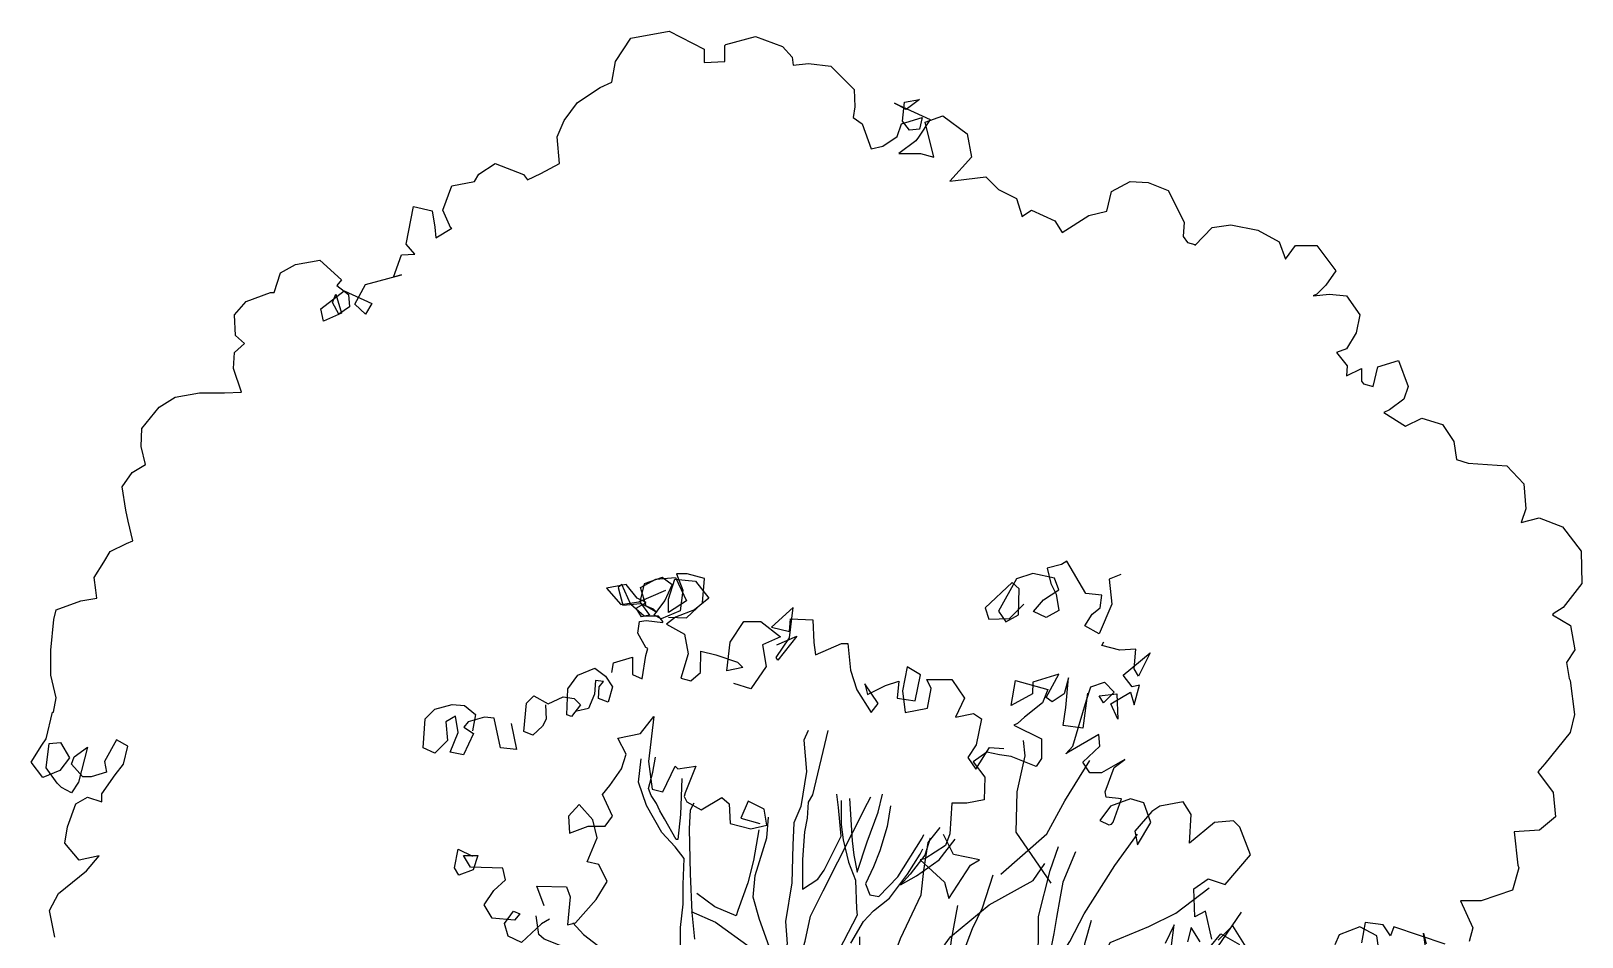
# Model space of a CAD drawing. Header units: millimetres. Extents: x 87938 to 265635, y 330093 to 434310.
# Drawn here: x 196121 to 202838, y 401729 to 405652 of the extents above; entities that cross this region are included whole.
import ezdxf

# ---------------------------------------------------------------- set-up
doc = ezdxf.new("R2010")
doc.units = ezdxf.units.MM

# ---------------------------------------------------------------- blocks, each defined once
blk = doc.blocks.new('A$C2B3B5218')
for points in [[(103.7, 3922.1), (80.4, 4038.7), (119.4, 4112.2), (240.4, 4209.4), (294.8, 4275.3), (209.1, 4256.3), (146.9, 4329.9), (158.7, 4400.1), (194, 4500.7), (244.7, 4528.3), (306.9, 4508.5), (307, 4543.6), (365.1, 4625), (400.3, 4671.8), (419.6, 4749.5), (369.6, 4776.7), (318.9, 4683.6), (326.3, 4636.8), (260.2, 4617.2), (225.1, 4617.2), (175.1, 4672.1), (186.4, 4703), (245, 4745.5), (205.9, 4594.4), (174.9, 4547.6), (131.9, 4571.1), (112.7, 4590.3), (66, 4656.3), (77.9, 4761.7), (128.4, 4765.4), (167.2, 4699.3), (124.5, 4645.1), (50.5, 4613.8), (0, 4679.9), (47, 4753.8), (66.2, 4780.9), (93.5, 4897.5), (97.8, 4897.5), (109, 4959.7), (86.3, 5056.7), (86.5, 5165.8), (98.4, 5297.8), (109.6, 5340.4), (215.1, 5379.1), (284.9, 5390.7), (281.2, 5425.8), (273.3, 5480.2), (316, 5546.1), (343.2, 5592.9), (413.6, 5627.4), (440.7, 5639.1), (421.2, 5724.8), (410.1, 5771.7), (394.2, 5872.3), (437.5, 5934.6), (495.5, 5969.6), (476.5, 6047.4), (480.4, 6125.1), (554.5, 6218.1), (624.3, 6260.6), (729.2, 6280.1), (838.4, 6280), (911.8, 6283.6), (911.8, 6283.6), (877.4, 6384.8), (881.2, 6454.5), (923.9, 6493.3), (885.1, 6528.5), (881.5, 6618), (932.1, 6675.9), (1037.1, 6714.6), (1052.5, 6714.6), (1079.8, 6800.3), (1145.9, 6835.3), (1250.8, 6854.3), (1344.4, 6769), (1324.6, 6745.6), (1375.1, 6706.6), (1378.8, 6652.3), (1332.4, 6621), (1305.3, 6671.6), (1320.8, 6706.7), (1344.1, 6625.2), (1266.4, 6590.2), (1254.7, 6644.5), (1355.5, 6722.1), (1476.2, 6667.6), (1449, 6620.8), (1402.2, 6664), (1449.2, 6749.1), (1604.7, 6791.5), (1569.6, 6780.3), (1604.9, 6877.2), (1662.9, 6880.8), (1624.1, 6924), (1655.8, 7086.9), (1737.2, 7067.6), (1748.8, 6997.3), (1752.5, 6950.9), (1822.3, 6993.4), (1818.5, 6993.4), (1783.5, 7071.2), (1822.6, 7176), (1920, 7195.6), (1939.2, 7226.4), (2009.6, 7273.2), (2133.5, 7226.1), (2149.5, 7202.7), (2207.6, 7229.7), (2289.1, 7272.7), (2278.1, 7389.3), (2309.1, 7459), (2367.2, 7536.7), (2464.7, 7602.5), (2515.4, 7625.9), (2530.9, 7715.3), (2597.1, 7816.3), (2764.3, 7847), (2915.9, 7769), (2915.9, 7711), (3005.3, 7714.5), (3005.4, 7784.3), (3009.1, 7788.5), (3009.1, 7788.5), (3137.5, 7822.9), (3254, 7780.2), (3296.5, 7733.3), (3300.2, 7698.6), (3366.8, 7706), (3463.6, 7694.1), (3564.6, 7593.4), (3568.3, 7519.3), (3560.7, 7472.5), (3599.6, 7445.3), (3638.2, 7336.6), (3688.3, 7348.3), (3750.7, 7390.8), (3770.4, 7445), (3859.9, 7472), (3848.1, 7421.5), (3805, 7417.8), (3774.2, 7456.7), (3782.3, 7538.2), (3848.3, 7549.8), (3789.7, 7507.3), (3739.2, 7534.5), (3894.5, 7464.5), (3843.8, 7386.9), (3832.6, 7370.9), (3758.5, 7316.7), (3851.7, 7316.6), (3910.2, 7301.1), (3871.6, 7452.9), (3949.4, 7479.9), (4054.1, 7402), (4073.1, 7300.8), (3979.8, 7196.1), (4003.2, 7199.8), (4135.3, 7215), (4189.5, 7160.6), (4267.2, 7121.6), (4290.5, 7048.1), (4290.5, 7043.9), (4333.1, 7070.9), (4434.2, 7024.5), (4465, 6973.8), (4581.7, 7047.7), (4659.5, 7066.7), (4679.3, 7152.4), (4760.8, 7194.8), (4838.5, 7191), (4924.2, 7155.7), (4993.7, 7019.3), (4989.9, 6957.6), (5009, 6930.4), (5040.4, 6922.4), (5040.4, 6918.6), (5114.6, 6996.2), (5196, 7007.8), (5312.6, 6984.2), (5405.7, 6933.5), (5432.7, 6859.5), (5475.4, 6917.9), (5569.1, 6917.8), (5650.4, 6808.5), (5607.7, 6746.3), (5568.8, 6707.5), (5552.8, 6700.1), (5623.1, 6707.4), (5697, 6699.9), (5755, 6618.3), (5739.4, 6540.6), (5696.7, 6470.4), (5653.5, 6455), (5700.3, 6396.4), (5696.5, 6353.8), (5762.6, 6385.1), (5762.5, 6330.3), (5769.9, 6318.5), (5813, 6307.3), (5832.3, 6392.5), (5921.8, 6419.5), (5964.2, 6307.1), (5945, 6252.3), (5882.6, 6206), (5859.2, 6194.4), (5952.2, 6135.7), (6022.6, 6170.7), (6112, 6143.4), (6162.4, 6069.3), (6173.5, 5991.6), (6224, 5976), (6391.2, 5964.1), (6465.1, 5886.2), (6472.9, 5777.6), (6453.1, 5719.1), (6453.1, 5719.1), (6530.9, 5738.7), (6631.9, 5699.6), (6713.2, 5594.6), (6716.7, 5454.6), (6635.1, 5349.8), (6592.5, 5322.8), (6588.8, 5318.5), (6666.4, 5272.1), (6685.4, 5167.2), (6650.2, 5112.4), (6661.8, 5042.6), (6666, 5034.6), (6685, 4887.1), (6665.7, 4809.4), (6556.3, 4673.8), (6525.4, 4638.7), (6529.1, 4635), (6591.3, 4549.2), (6602.8, 4444.3), (6532.5, 4385.9), (6423.8, 4378.6), (6439.1, 4234.8), (6442.8, 4223.1), (6415.5, 4125.7), (6279.6, 4079.6), (6190.2, 4079.7), (6244.3, 3963.1), (6228.8, 3904.5)], [(6042.4, 3862.2), (6030.8, 3940), (6042.4, 3893.1)], [(6123.9, 3893), (5902.5, 3967.3), (5887, 3928.5), (5855.7, 3975.4), (5778, 3986.7), (5762.4, 3897.8)], [(5840, 3847.1), (5828.5, 3928.6), (5754.5, 3967.6), (5665, 3932.6), (5645.8, 3890)], [(4938.2, 3875.7), (4950.1, 3976.8), (4911.1, 3894.9)], [(5062.8, 3902.6), (5024.1, 3965), (5008.5, 3902.7)], [(5105.4, 3879.1), (5152.3, 3937.6), (5233.7, 3890.6)], [(5140.6, 3910), (5203, 3972.1), (5260.9, 3878.9)], [(5113.4, 3914.3), (5086.5, 4034.6), (5039.6, 4011.3), (5036.1, 4132.1), (5098.4, 4174.6), (5171.8, 4151.1), (5281.2, 4279.2), (5234.5, 4399.6), (5207.4, 4426.8), (5125.9, 4419.5), (5016.7, 4330.2), (5024.8, 4454.2), (4989.8, 4509.1), (4888.6, 4489.6), (4854, 4466.2), (4779.8, 4381.2), (4791.5, 4322.6), (4849.6, 4419.9), (4818.9, 4505.1), (4760.9, 4521.2), (4675.1, 4489.9), (4628.2, 4427.7), (4667, 4408.5), (4678.7, 4412.2), (4686.7, 4420.2), (4722, 4521.3), (4655.5, 4528.8), (4651.8, 4552.2), (4690.8, 4657.1), (4737.7, 4692.1), (4636.5, 4633.7), (4585.9, 4633.8), (4555.1, 4680.7), (4628.7, 4750.3), (4625, 4800.9), (4492.9, 4723.4), (4481.2, 4716), (4512.1, 4750.5), (4571, 4949), (4590.2, 5007), (4648.8, 5026.6), (4691.3, 4983.4), (4644.9, 4937.2), (4625.3, 4968.1), (4703, 4975.9), (4706.6, 4866.8), (4675.8, 4932.9), (4761.6, 4983.3), (4777, 4929), (4800.5, 5014.7), (4769.1, 5006.7), (4730.3, 5057.4), (4847.1, 5154.1), (4796.3, 5053.5), (4777.2, 5084.4), (4784.8, 5170.1), (4715, 5166), (4637.4, 5185.8), (4645.4, 5201.2)], [(103.7, 3922.1), (80.4, 4038.7), (119.4, 4112.2), (240.4, 4209.4), (294.8, 4275.3), (209.1, 4256.3), (146.9, 4329.9), (158.7, 4400.1), (194, 4500.7), (244.7, 4528.3), (306.9, 4508.5), (307, 4543.6), (365.1, 4625), (400.3, 4671.8), (419.6, 4749.5), (369.6, 4776.7), (318.9, 4683.6), (326.3, 4636.8), (260.2, 4617.2), (225.1, 4617.2), (175.1, 4672.1), (186.4, 4703), (245, 4745.5), (205.9, 4594.4), (174.9, 4547.6), (131.9, 4571.1), (112.7, 4590.3), (66, 4656.3), (77.9, 4761.7), (128.4, 4765.4), (167.2, 4699.3), (124.5, 4645.1), (50.5, 4613.8), (0, 4679.9), (47, 4753.8), (66.2, 4780.9), (93.5, 4897.5), (97.8, 4897.5), (109, 4959.7), (86.3, 5056.7), (86.5, 5165.8), (98.4, 5297.8), (109.6, 5340.4), (215.1, 5379.1), (284.9, 5390.7), (281.2, 5425.8), (273.3, 5480.2), (316, 5546.1), (343.2, 5592.9), (413.6, 5627.4), (440.7, 5639.1), (421.2, 5724.8), (410.1, 5771.7), (394.2, 5872.3), (437.5, 5934.6), (495.5, 5969.6), (476.5, 6047.4), (480.4, 6125.1), (554.5, 6218.1), (624.3, 6260.6), (729.2, 6280.1), (838.4, 6280), (911.8, 6283.6), (911.8, 6283.6), (877.4, 6384.8), (881.2, 6454.5), (923.9, 6493.3), (885.1, 6528.5), (881.5, 6618), (932.1, 6675.9), (1037.1, 6714.6), (1052.5, 6714.6), (1079.8, 6800.3), (1145.9, 6835.3), (1250.8, 6854.3), (1344.4, 6769), (1324.6, 6745.6), (1375.1, 6706.6), (1378.8, 6652.3), (1332.4, 6621), (1305.3, 6671.6), (1320.8, 6706.7), (1344.1, 6625.2), (1266.4, 6590.2), (1254.7, 6644.5), (1355.5, 6722.1), (1476.2, 6667.6), (1449, 6620.8), (1402.2, 6664), (1449.2, 6749.1), (1604.7, 6791.5), (1569.6, 6780.3), (1604.9, 6877.2), (1662.9, 6880.8), (1624.1, 6924), (1655.8, 7086.9), (1737.2, 7067.6), (1748.8, 6997.3), (1752.5, 6950.9), (1822.3, 6993.4), (1818.5, 6993.4), (1783.5, 7071.2), (1822.6, 7176), (1920, 7195.6), (1939.2, 7226.4), (2009.6, 7273.2), (2133.5, 7226.1), (2149.5, 7202.7), (2207.6, 7229.7), (2289.1, 7272.7), (2278.1, 7389.3), (2309.1, 7459), (2367.2, 7536.7), (2464.7, 7602.5), (2515.4, 7625.9), (2530.9, 7715.3), (2597.1, 7816.3), (2764.3, 7847), (2915.9, 7769), (2915.9, 7711), (3005.3, 7714.5), (3005.4, 7784.3), (3009.1, 7788.5), (3009.1, 7788.5), (3137.5, 7822.9), (3254, 7780.2), (3296.5, 7733.3), (3300.2, 7698.6), (3366.8, 7706), (3463.6, 7694.1), (3564.6, 7593.4), (3568.3, 7519.3), (3560.7, 7472.5), (3599.6, 7445.3), (3638.2, 7336.6), (3688.3, 7348.3), (3750.7, 7390.8), (3770.4, 7445), (3859.9, 7472), (3848.1, 7421.5), (3805, 7417.8), (3774.2, 7456.7), (3782.3, 7538.2), (3848.3, 7549.8), (3789.7, 7507.3), (3739.2, 7534.5), (3894.5, 7464.5), (3843.8, 7386.9), (3832.6, 7370.9), (3758.5, 7316.7), (3851.7, 7316.6), (3910.2, 7301.1), (3871.6, 7452.9), (3949.4, 7479.9), (4054.1, 7402), (4073.1, 7300.8), (3979.8, 7196.1), (4003.2, 7199.8), (4135.3, 7215), (4189.5, 7160.6), (4267.2, 7121.6), (4290.5, 7048.1), (4290.5, 7043.9), (4333.1, 7070.9), (4434.2, 7024.5), (4465, 6973.8), (4581.7, 7047.7), (4659.5, 7066.7), (4679.3, 7152.4), (4760.8, 7194.8), (4838.5, 7191), (4924.2, 7155.7), (4993.7, 7019.3), (4989.9, 6957.6), (5009, 6930.4), (5040.4, 6922.4), (5040.4, 6918.6), (5114.6, 6996.2), (5196, 7007.8), (5312.6, 6984.2), (5405.7, 6933.5), (5432.7, 6859.5), (5475.4, 6917.9), (5569.1, 6917.8), (5650.4, 6808.5), (5607.7, 6746.3), (5568.8, 6707.5), (5552.8, 6700.1), (5623.1, 6707.4), (5697, 6699.9), (5755, 6618.3), (5739.4, 6540.6), (5696.7, 6470.4), (5653.5, 6455), (5700.3, 6396.4), (5696.5, 6353.8), (5762.6, 6385.1), (5762.5, 6330.3), (5769.9, 6318.5), (5813, 6307.3), (5832.3, 6392.5), (5921.8, 6419.5), (5964.2, 6307.1), (5945, 6252.3), (5882.6, 6206), (5859.2, 6194.4), (5952.2, 6135.7), (6022.6, 6170.7), (6112, 6143.4), (6162.4, 6069.3), (6173.5, 5991.6), (6224, 5976), (6391.2, 5964.1), (6465.1, 5886.2), (6472.9, 5777.6), (6453.1, 5719.1), (6453.1, 5719.1), (6530.9, 5738.7), (6631.9, 5699.6), (6713.2, 5594.6), (6716.7, 5454.6), (6635.1, 5349.8), (6592.5, 5322.8), (6588.8, 5318.5), (6666.4, 5272.1), (6685.4, 5167.2), (6650.2, 5112.4), (6661.8, 5042.6), (6666, 5034.6), (6685, 4887.1), (6665.7, 4809.4), (6556.3, 4673.8), (6525.4, 4638.7), (6529.1, 4635), (6591.3, 4549.2), (6602.8, 4444.3), (6532.5, 4385.9), (6423.8, 4378.6), (6439.1, 4234.8), (6442.8, 4223.1), (6415.5, 4125.7), (6279.6, 4079.6), (6190.2, 4079.7), (6244.3, 3963.1), (6228.8, 3904.5)], [(6042.4, 3862.2), (6030.8, 3940), (6042.4, 3893.1)], [(6123.9, 3893), (5902.5, 3967.3), (5887, 3928.5), (5855.7, 3975.4), (5778, 3986.7), (5762.4, 3897.8)], [(5840, 3847.1), (5828.5, 3928.6), (5754.5, 3967.6), (5665, 3932.6), (5645.8, 3890)], [(4938.2, 3875.7), (4950.1, 3976.8), (4911.1, 3894.9)], [(5062.8, 3902.6), (5024.1, 3965), (5008.5, 3902.7)], [(5105.4, 3879.1), (5152.3, 3937.6), (5233.7, 3890.6)], [(5140.6, 3910), (5203, 3972.1), (5260.9, 3878.9)], [(5113.4, 3914.3), (5086.5, 4034.6), (5039.6, 4011.3), (5036.1, 4132.1), (5098.4, 4174.6), (5171.8, 4151.1), (5281.2, 4279.2), (5234.5, 4399.6), (5207.4, 4426.8), (5125.9, 4419.5), (5016.7, 4330.2), (5024.8, 4454.2), (4989.8, 4509.1), (4888.6, 4489.6), (4854, 4466.2), (4779.8, 4381.2), (4791.5, 4322.6), (4849.6, 4419.9), (4818.9, 4505.1), (4760.9, 4521.2), (4675.1, 4489.9), (4628.2, 4427.7), (4667, 4408.5), (4678.7, 4412.2), (4686.7, 4420.2), (4722, 4521.3), (4655.5, 4528.8), (4651.8, 4552.2), (4690.8, 4657.1), (4737.7, 4692.1), (4636.5, 4633.7), (4585.9, 4633.8), (4555.1, 4680.7), (4628.7, 4750.3), (4625, 4800.9), (4492.9, 4723.4), (4481.2, 4716), (4512.1, 4750.5), (4571, 4949), (4590.2, 5007), (4648.8, 5026.6), (4691.3, 4983.4), (4644.9, 4937.2), (4625.3, 4968.1), (4703, 4975.9), (4706.6, 4866.8), (4675.8, 4932.9), (4761.6, 4983.3), (4777, 4929), (4800.5, 5014.7), (4769.1, 5006.7), (4730.3, 5057.4), (4847.1, 5154.1), (4796.3, 5053.5), (4777.2, 5084.4), (4784.8, 5170.1), (4715, 5166), (4637.4, 5185.8), (4645.4, 5201.2)], [(4719.3, 5492.9), (4668.7, 5473.3), (4680.2, 5364.6), (4625.7, 5236.4), (4563.5, 5271.1), (4595, 5321.6), (4629.6, 5348.7), (4637.7, 5403.6), (4568, 5411.1), (4486.2, 5551.3), (4462.7, 5535.9), (4401, 5520.5), (4416.3, 5454.5), (4439.7, 5407.6), (4451.3, 5337.8), (4396.4, 5306.5), (4342.1, 5333.7), (4384.8, 5384.3), (4451.4, 5426.7), (4431.8, 5477.3), (4338.6, 5497.2), (4268.3, 5473.9), (4190.4, 5334), (4221.7, 5287.6), (4276.1, 5318.4), (4280, 5431.3), (4249.1, 5458.5), (4132.4, 5349.5), (4147.7, 5299.4), (4237.2, 5303), (4299.6, 5365.2)], [(4719.3, 5492.9), (4668.7, 5473.3), (4680.2, 5364.6), (4625.7, 5236.4), (4563.5, 5271.1), (4595, 5321.6), (4629.6, 5348.7), (4637.7, 5403.6), (4568, 5411.1), (4486.2, 5551.3), (4462.7, 5535.9), (4401, 5520.5), (4416.3, 5454.5), (4439.7, 5407.6), (4451.3, 5337.8), (4396.4, 5306.5), (4342.1, 5333.7), (4384.8, 5384.3), (4451.4, 5426.7), (4431.8, 5477.3), (4338.6, 5497.2), (4268.3, 5473.9), (4190.4, 5334), (4221.7, 5287.6), (4276.1, 5318.4), (4280, 5431.3), (4249.1, 5458.5), (4132.4, 5349.5), (4147.7, 5299.4), (4237.2, 5303), (4299.6, 5365.2)], [(2760.3, 5309.1), (2838.1, 5305.2), (2907.9, 5371.1), (2916.1, 5476), (2842.1, 5495.8), (2795.8, 5495.9), (2822.8, 5425.6), (2811, 5336.1), (2729.5, 5301.7), (2698.1, 5317.2), (2745, 5379.4), (2776, 5449.1), (2733.5, 5480), (2655.7, 5453), (2635.9, 5375.3), (2678.9, 5317.2), (2643.8, 5309.3), (2620.4, 5348.2), (2663.6, 5371.5), (2624.7, 5390.7), (2578, 5449.4), (2492.2, 5434.1), (2554.4, 5363.7), (2632.1, 5375.3), (2748.8, 5425.7)], [(2760.3, 5309.1), (2838.1, 5305.2), (2907.9, 5371.1), (2916.1, 5476), (2842.1, 5495.8), (2795.8, 5495.9), (2822.8, 5425.6), (2811, 5336.1), (2729.5, 5301.7), (2698.1, 5317.2), (2745, 5379.4), (2776, 5449.1), (2733.5, 5480), (2655.7, 5453), (2635.9, 5375.3), (2678.9, 5317.2), (2643.8, 5309.3), (2620.4, 5348.2), (2663.6, 5371.5), (2624.7, 5390.7), (2578, 5449.4), (2492.2, 5434.1), (2554.4, 5363.7), (2632.1, 5375.3), (2748.8, 5425.7)], [(2515.1, 5068.8), (2523.1, 5111.4), (2604.6, 5134.7), (2604.5, 5060.7), (2647.1, 5040.9), (2663.2, 5142.1), (2670.7, 5173.5), (2663.2, 5177.2), (2628.2, 5239.5), (2635.7, 5290.1), (2663.4, 5293.8), (2736.9, 5285.7), (2736.9, 5289.9), (2717.8, 5312.9), (2655.5, 5313), (2597, 5363.6), (2558.3, 5449.4), (2542.8, 5437.7), (2562.4, 5360), (2640.1, 5367.8), (2694.4, 5344.3), (2709.8, 5328.9), (2663.5, 5356.1), (2640.2, 5437.6), (2706.3, 5472.6), (2791.5, 5479.9), (2838.2, 5379.2), (2760.4, 5328.8), (2760.5, 5386.8), (2787.8, 5472.5), (2877.2, 5464.4), (2935.6, 5390.3), (2873.3, 5340.3), (2791.2, 5309), (2752.3, 5278.2), (2830, 5235), (2845.8, 5149.8), (2814.2, 5044.9), (2857.3, 5033.1), (2900, 5068.2), (2900.1, 5161.4), (2966.1, 5145.8), (3059.2, 5114.3), (3082.6, 5090.8), (3012.9, 5075.5), (3028.5, 5200), (3086.7, 5289.4), (3160.7, 5289.3), (3246.3, 5223.1), (3168.5, 5188.1), (3183.8, 5094.9), (3117.6, 4997.6), (3043.7, 5021.1)], [(2515.1, 5068.8), (2523.1, 5111.4), (2604.6, 5134.7), (2604.5, 5060.7), (2647.1, 5040.9), (2663.2, 5142.1), (2670.7, 5173.5), (2663.2, 5177.2), (2628.2, 5239.5), (2635.7, 5290.1), (2663.4, 5293.8), (2736.9, 5285.7), (2736.9, 5289.9), (2717.8, 5312.9), (2655.5, 5313), (2597, 5363.6), (2558.3, 5449.4), (2542.8, 5437.7), (2562.4, 5360), (2640.1, 5367.8), (2694.4, 5344.3), (2709.8, 5328.9), (2663.5, 5356.1), (2640.2, 5437.6), (2706.3, 5472.6), (2791.5, 5479.9), (2838.2, 5379.2), (2760.4, 5328.8), (2760.5, 5386.8), (2787.8, 5472.5), (2877.2, 5464.4), (2935.6, 5390.3), (2873.3, 5340.3), (2791.2, 5309), (2752.3, 5278.2), (2830, 5235), (2845.8, 5149.8), (2814.2, 5044.9), (2857.3, 5033.1), (2900, 5068.2), (2900.1, 5161.4), (2966.1, 5145.8), (3059.2, 5114.3), (3082.6, 5090.8), (3012.9, 5075.5), (3028.5, 5200), (3086.7, 5289.4), (3160.7, 5289.3), (3246.3, 5223.1), (3168.5, 5188.1), (3183.8, 5094.9), (3117.6, 4997.6), (3043.7, 5021.1)], [(3230.3, 5188), (3316, 5226.7), (3234.4, 5122), (3226.4, 5133.7), (3285.1, 5218.8), (3300.8, 5350.8), (3207.5, 5265.8), (3285.2, 5246), (3289, 5300.8), (3385.9, 5296.4), (3390, 5199.5), (3397.4, 5145.2), (3510.3, 5195), (3537.5, 5195), (3549, 5078.4), (3576, 4993.2), (3638.1, 4895.6), (3669.1, 4934.4), (3611.2, 5020.3), (3622.8, 4973.4), (3700.6, 5012.1), (3758.7, 5031.7), (3751.1, 4957.7), (3828.8, 4945.9), (3851.9, 5058.7), (3793.9, 5094), (3774, 4989.1), (3785.6, 4895.4), (3883.1, 4914.9), (3898.6, 5000.1), (3879, 5039), (3988.1, 5038.8), (4042.3, 4957.3), (4003.3, 4875.9), (4081.1, 4891.2), (4116.2, 4867.7), (4092.6, 4755.4), (4057.4, 4700.7), (4092.4, 4650), (4150.6, 4743.6), (4212.9, 4739.3)], [(3230.3, 5188), (3316, 5226.7), (3234.4, 5122), (3226.4, 5133.7), (3285.1, 5218.8), (3300.8, 5350.8), (3207.5, 5265.8), (3285.2, 5246), (3289, 5300.8), (3385.9, 5296.4), (3390, 5199.5), (3397.4, 5145.2), (3510.3, 5195), (3537.5, 5195), (3549, 5078.4), (3576, 4993.2), (3638.1, 4895.6), (3669.1, 4934.4), (3611.2, 5020.3), (3622.8, 4973.4), (3700.6, 5012.1), (3758.7, 5031.7), (3751.1, 4957.7), (3828.8, 4945.9), (3851.9, 5058.7), (3793.9, 5094), (3774, 4989.1), (3785.6, 4895.4), (3883.1, 4914.9), (3898.6, 5000.1), (3879, 5039), (3988.1, 5038.8), (4042.3, 4957.3), (4003.3, 4875.9), (4081.1, 4891.2), (4116.2, 4867.7), (4092.6, 4755.4), (4057.4, 4700.7), (4092.4, 4650), (4150.6, 4743.6), (4212.9, 4739.3)], [(2227.4, 4929.3), (2231, 4867), (2215.5, 4836.1), (2172.9, 4797.3), (2134, 4812.8), (2145.9, 4936.8), (2176.9, 4968.2), (2239.1, 4933), (2305.1, 4963.7), (2352, 4956.2), (2379.1, 4929), (2340.2, 4878.5), (2320.5, 4886), (2324.4, 4998.8), (2367.6, 5057.3), (2441.1, 5088.1), (2487.9, 5052.9), (2518.7, 5006.5), (2499.4, 4940.5), (2456.9, 4956), (2460.7, 5006.6), (2479.9, 5030), (2445.3, 5033.8), (2440.9, 4975.2), (2413.7, 4913.5), (2363.1, 4901.9)], [(2227.4, 4929.3), (2231, 4867), (2215.5, 4836.1), (2172.9, 4797.3), (2134, 4812.8), (2145.9, 4936.8), (2176.9, 4968.2), (2239.1, 4933), (2305.1, 4963.7), (2352, 4956.2), (2379.1, 4929), (2340.2, 4878.5), (2320.5, 4886), (2324.4, 4998.8), (2367.6, 5057.3), (2441.1, 5088.1), (2487.9, 5052.9), (2518.7, 5006.5), (2499.4, 4940.5), (2456.9, 4956), (2460.7, 5006.6), (2479.9, 5030), (2445.3, 5033.8), (2440.9, 4975.2), (2413.7, 4913.5), (2363.1, 4901.9)], [(4574.7, 4979.9), (4555.3, 4828.2), (4469.6, 4840), (4481.5, 4917.7), (4493.4, 5046), (4473.6, 4976.3), (4422.9, 4941.2), (4395.8, 4960.5), (4450.8, 5061.5), (4337.9, 5027.1), (4337.8, 4976.5), (4244.6, 4926.1), (4263.9, 5034.7), (4403.9, 4995.6), (4380.4, 4937.6), (4302.5, 4875.4), (4271.6, 4848.3), (4256.2, 4840.4), (4376.4, 4782.1), (4376.2, 4696.4), (4352.8, 4661.3), (4244.2, 4704.6), (4193.7, 4712.2), (4139.4, 4723.9), (4080.7, 4681.4), (4131.2, 4615.4), (4127.3, 4517.9), (4053.3, 4502.6), (3987.3, 4502.7), (3979.1, 4370.7), (3959.9, 4320.1), (3870.3, 4261.7), (3850.6, 4258), (3955.4, 4161), (3974.9, 4090.7), (4068.3, 4234.3), (4107.2, 4257.6), (3994.4, 4281.2), (3951.9, 4367)], [(4574.7, 4979.9), (4555.3, 4828.2), (4469.6, 4840), (4481.5, 4917.7), (4493.4, 5046), (4473.6, 4976.3), (4422.9, 4941.2), (4395.8, 4960.5), (4450.8, 5061.5), (4337.9, 5027.1), (4337.8, 4976.5), (4244.6, 4926.1), (4263.9, 5034.7), (4403.9, 4995.6), (4380.4, 4937.6), (4302.5, 4875.4), (4271.6, 4848.3), (4256.2, 4840.4), (4376.4, 4782.1), (4376.2, 4696.4), (4352.8, 4661.3), (4244.2, 4704.6), (4193.7, 4712.2), (4139.4, 4723.9), (4080.7, 4681.4), (4131.2, 4615.4), (4127.3, 4517.9), (4053.3, 4502.6), (3987.3, 4502.7), (3979.1, 4370.7), (3959.9, 4320.1), (3870.3, 4261.7), (3850.6, 4258), (3955.4, 4161), (3974.9, 4090.7), (4068.3, 4234.3), (4107.2, 4257.6), (3994.4, 4281.2), (3951.9, 4367)], [(2079.8, 4847.5), (2102.5, 4735.1), (2032.8, 4742.7), (2005.8, 4871), (1963.2, 4875.4), (1892.9, 4855.8), (1873.7, 4832.4), (1916.3, 4805.2), (1873.5, 4712.1), (1815, 4723.9), (1850.2, 4809), (1838.6, 4879.3), (1796, 4855.9), (1803.3, 4774.5), (1749, 4720.2), (1698.4, 4743.2), (1706.6, 4867.8), (1749.3, 4910.3), (1823.3, 4929.9), (1877.6, 4925.5), (1924.4, 4886.6), (1912.5, 4816.9)], [(2079.8, 4847.5), (2102.5, 4735.1), (2032.8, 4742.7), (2005.8, 4871), (1963.2, 4875.4), (1892.9, 4855.8), (1873.7, 4832.4), (1916.3, 4805.2), (1873.5, 4712.1), (1815, 4723.9), (1850.2, 4809), (1838.6, 4879.3), (1796, 4855.9), (1803.3, 4774.5), (1749, 4720.2), (1698.4, 4743.2), (1706.6, 4867.8), (1749.3, 4910.3), (1823.3, 4929.9), (1877.6, 4925.5), (1924.4, 4886.6), (1912.5, 4816.9)], [(2222.3, 4058.8), (2191, 4144), (2319.3, 4140.1), (2334.7, 4097.5), (2322.8, 3976.7), (2357.9, 3984.6), (2447.5, 4085.6), (2494.5, 4163.3), (2459.5, 4236.8), (2408.9, 4248.6), (2451.7, 4353.4), (2432.6, 4431.2), (2374.2, 4497.3), (2327.8, 4447.3), (2331.4, 4373.3), (2412.9, 4404), (2486.9, 4403.9), (2517.8, 4447), (2475.4, 4540.2), (2506.9, 4579), (2557, 4652.4), (2576.8, 4714.7), (2541.8, 4785), (2639.2, 4804), (2697.4, 4877.9), (2673.7, 4683.7), (2689.4, 4563.3), (2735.7, 4551.5), (2790.2, 4663.8), (2801.9, 4652), (2879.7, 4663.6), (2833.2, 4547.1), (2828.9, 4531.7), (2840.5, 4508.2), (2902.8, 4473.5), (2992.3, 4527.7), (3023.1, 4500.5), (3027.3, 4414.8), (3116.7, 4391.2), (3186.4, 4407.1), (3174.8, 4476.8), (3105.1, 4512.1), (3073.6, 4438.1), (3155.6, 4414.6)], [(2222.3, 4058.8), (2191, 4144), (2319.3, 4140.1), (2334.7, 4097.5), (2322.8, 3976.7), (2357.9, 3984.6), (2447.5, 4085.6), (2494.5, 4163.3), (2459.5, 4236.8), (2408.9, 4248.6), (2451.7, 4353.4), (2432.6, 4431.2), (2374.2, 4497.3), (2327.8, 4447.3), (2331.4, 4373.3), (2412.9, 4404), (2486.9, 4403.9), (2517.8, 4447), (2475.4, 4540.2), (2506.9, 4579), (2557, 4652.4), (2576.8, 4714.7), (2541.8, 4785), (2639.2, 4804), (2697.4, 4877.9), (2673.7, 4683.7), (2689.4, 4563.3), (2735.7, 4551.5), (2790.2, 4663.8), (2801.9, 4652), (2879.7, 4663.6), (2833.2, 4547.1), (2828.9, 4531.7), (2840.5, 4508.2), (2902.8, 4473.5), (2992.3, 4527.7), (3023.1, 4500.5), (3027.3, 4414.8), (3116.7, 4391.2), (3186.4, 4407.1), (3174.8, 4476.8), (3105.1, 4512.1), (3073.6, 4438.1), (3155.6, 4414.6)], [(3366, 4818.3), (3346.2, 4775.8), (3357.7, 4640), (3334, 4488.3), (3303, 4418.1), (3299.2, 4321.2), (3294.7, 4157.7), (3267.2, 3990.6), (3275.1, 3893.7), (3255.3, 3824), (3197.3, 3882.1), (3154.9, 3998.8), (3127.9, 4096.3), (3135.5, 4189.4), (3186.4, 4352.2), (3194.5, 4441.7)], [(3366, 4818.3), (3346.2, 4775.8), (3357.7, 4640), (3334, 4488.3), (3303, 4418.1), (3299.2, 4321.2), (3294.7, 4157.7), (3267.2, 3990.6), (3275.1, 3893.7), (3255.3, 3824), (3197.3, 3882.1), (3154.9, 3998.8), (3127.9, 4096.3), (3135.5, 4189.4), (3186.4, 4352.2), (3194.5, 4441.7)], [(3451.1, 4818.2), (3384.7, 4538.8), (3365.5, 4507.4), (3365.5, 4507.4), (3361.6, 4437.7), (3349.8, 4379.1), (3341.7, 4258.8), (3341.5, 4130.5), (3407.5, 4173.5), (3434.8, 4212.4), (3509, 4359.7), (3497.5, 4484.3), (3489.6, 4542.4)], [(3451.1, 4818.2), (3384.7, 4538.8), (3365.5, 4507.4), (3365.5, 4507.4), (3361.6, 4437.7), (3349.8, 4379.1), (3341.7, 4258.8), (3341.5, 4130.5), (3407.5, 4173.5), (3434.8, 4212.4), (3509, 4359.7), (3497.5, 4484.3), (3489.6, 4542.4)], [(4418, 4156), (4266.6, 4377.7), (4271.1, 4552.8), (4306, 4708.2), (4298.6, 4774.3)], [(4418, 4156), (4266.6, 4377.7), (4271.1, 4552.8), (4306, 4708.2), (4298.6, 4774.3)], [(2817.8, 4609.4), (2813.3, 4454), (2801.4, 4345.4), (2794, 4345.4), (2743.5, 4434.9), (2723.9, 4469.6), (2708.5, 4501), (2685.1, 4535.6), (2673.5, 4567.1), (2693.3, 4636.8), (2705.1, 4702.8)], [(2817.8, 4609.4), (2813.3, 4454), (2801.4, 4345.4), (2794, 4345.4), (2743.5, 4434.9), (2723.9, 4469.6), (2708.5, 4501), (2685.1, 4535.6), (2673.5, 4567.1), (2693.3, 4636.8), (2705.1, 4702.8)], [(2346.2, 3984.6), (2393, 3934), (2455.2, 3887), (2521.2, 3859.8), (2583.4, 3809.1), (2688.2, 3762.6), (2754.1, 3723.6), (2784.9, 3669.3), (2793, 3750.7), (2812.4, 3851.9), (2812.5, 3964.2), (2824.4, 4065.3), (2824.5, 4151), (2828.5, 4263.4), (2789.7, 4314), (2731.7, 4376.4), (2665.9, 4493.1), (2630.9, 4594.3), (2642.8, 4695.4)], [(2346.2, 3984.6), (2393, 3934), (2455.2, 3887), (2521.2, 3859.8), (2583.4, 3809.1), (2688.2, 3762.6), (2754.1, 3723.6), (2784.9, 3669.3), (2793, 3750.7), (2812.4, 3851.9), (2812.5, 3964.2), (2824.4, 4065.3), (2824.5, 4151), (2828.5, 4263.4), (2789.7, 4314), (2731.7, 4376.4), (2665.9, 4493.1), (2630.9, 4594.3), (2642.8, 4695.4)], [(4200.3, 4195.2), (4399.2, 4370), (4477.1, 4513.7), (4586, 4688.1)], [(4200.3, 4195.2), (4399.2, 4370), (4477.1, 4513.7), (4586, 4688.1)], [(2859.5, 4034.4), (2964.3, 3987.4), (3115.9, 3878.5)], [(2874.8, 3913.5), (2863.2, 4030.1), (2856, 4197.3), (2852.1, 4391.6), (2856.5, 4473.6), (2872, 4504.5)], [(2859.5, 4034.4), (2964.3, 3987.4), (3115.9, 3878.5)], [(2874.8, 3913.5), (2863.2, 4030.1), (2856, 4197.3), (2852.1, 4391.6), (2856.5, 4473.6), (2872, 4504.5)], [(3509.2, 4515.2), (3509.1, 4410.3), (3517, 4344.3), (3539.7, 4246.8), (3571, 4169), (3574.5, 4045), (3578.2, 4017.8), (3360.3, 3598.1), (3313.4, 3551.9), (3305.4, 3547.6), (3301.8, 3633.3), (3305.7, 3718.5), (3317.5, 3792.5), (3352.8, 3905.3), (3376.4, 4013.9), (3430.9, 4122.9), (3622.1, 4503.3), (3637.6, 4530.4)], [(3509.2, 4515.2), (3509.1, 4410.3), (3517, 4344.3), (3539.7, 4246.8), (3571, 4169), (3574.5, 4045), (3578.2, 4017.8), (3360.3, 3598.1), (3313.4, 3551.9), (3305.4, 3547.6), (3301.8, 3633.3), (3305.7, 3718.5), (3317.5, 3792.5), (3352.8, 3905.3), (3376.4, 4013.9), (3430.9, 4122.9), (3622.1, 4503.3), (3637.6, 4530.4)], [(3544.4, 4523.1), (3555.8, 4339.9), (3563.2, 4278.2), (3578.5, 4204.2), (3621.8, 4336.1), (3668.3, 4464.4), (3688.2, 4542)], [(3544.4, 4523.1), (3555.8, 4339.9), (3563.2, 4278.2), (3578.5, 4204.2), (3621.8, 4336.1), (3668.3, 4464.4), (3688.2, 4542)], [(3722.7, 4491.4), (3707.1, 4402), (3676.1, 4297.2), (3648.8, 4227.5), (3613.5, 4153.5), (3633.2, 4106.6), (3672, 4099.1), (3753.6, 4184.2), (3858.8, 4351.2), (3866.8, 4367.1)], [(3722.7, 4491.4), (3707.1, 4402), (3676.1, 4297.2), (3648.8, 4227.5), (3613.5, 4153.5), (3633.2, 4106.6), (3672, 4099.1), (3753.6, 4184.2), (3858.8, 4351.2), (3866.8, 4367.1)], [(3151.3, 4387.4), (3128.2, 4255.4), (3104.6, 4158), (3061.3, 4037.8), (3053.8, 4014.4), (2960.7, 4053.4), (2883, 4112.1)], [(3151.3, 4387.4), (3128.2, 4255.4), (3104.6, 4158), (3061.3, 4037.8), (3053.8, 4014.4), (2960.7, 4053.4), (2883, 4112.1)], [(3585.4, 3496.6), (3686.8, 3698.7), (3741.4, 3850.4), (3764.9, 3916.4), (3854.6, 4106.3), (3866.5, 4211.7), (3885.9, 4332), (3936.6, 4397.9)], [(3585.4, 3496.6), (3686.8, 3698.7), (3741.4, 3850.4), (3764.9, 3916.4), (3854.6, 4106.3), (3866.5, 4211.7), (3885.9, 4332), (3936.6, 4397.9)], [(4523.1, 4292.1), (4468.6, 4160.2), (4456.8, 4097.9), (4441.2, 4008.5), (4429.4, 3938.8), (4417.6, 3880.2), (4413.8, 3841.4), (4405.7, 3794.5), (4468.1, 3856.7), (4499, 3903.5), (4561.5, 4023.7), (4693.9, 4233.3), (4791.5, 4369.4)], [(4523.1, 4292.1), (4468.6, 4160.2), (4456.8, 4097.9), (4441.2, 4008.5), (4429.4, 3938.8), (4417.6, 3880.2), (4413.8, 3841.4), (4405.7, 3794.5), (4468.1, 3856.7), (4499, 3903.5), (4561.5, 4023.7), (4693.9, 4233.3), (4791.5, 4369.4)], [(2245.1, 4000.2), (2210.4, 3981.1), (2124.6, 3899.2), (2066.6, 3926.5), (2050.7, 3981.4), (2089.7, 4035.6), (2117.3, 4023.8), (2093.9, 3996.7), (1996.5, 4004.3), (1961.9, 4062.9), (2004.6, 4125.2), (2055.3, 4171.4), (2043.6, 4222), (1903.6, 4225.9), (1872.8, 4276.6), (1934.6, 4276.5), (1915.3, 4214.8), (1853, 4191.4), (1833.9, 4222.3), (1849.5, 4303.8), (1911.7, 4272.8)], [(2245.1, 4000.2), (2210.4, 3981.1), (2124.6, 3899.2), (2066.6, 3926.5), (2050.7, 3981.4), (2089.7, 4035.6), (2117.3, 4023.8), (2093.9, 3996.7), (1996.5, 4004.3), (1961.9, 4062.9), (2004.6, 4125.2), (2055.3, 4171.4), (2043.6, 4222), (1903.6, 4225.9), (1872.8, 4276.6), (1934.6, 4276.5), (1915.3, 4214.8), (1853, 4191.4), (1833.9, 4222.3), (1849.5, 4303.8), (1911.7, 4272.8)], [(3550.9, 3897), (3605.3, 3990.1), (3648.5, 4036.9), (3718.3, 4091.1), (3796.2, 4195.8), (3850.7, 4281.5), (3862.4, 4304.9)], [(3550.9, 3897), (3605.3, 3990.1), (3648.5, 4036.9), (3718.3, 4091.1), (3796.2, 4195.8), (3850.7, 4281.5), (3862.4, 4304.9)], [(3893.9, 4351.1), (3870.4, 4277.7), (3807.9, 4195.8), (3765.3, 4149.6), (3835.1, 4188.3), (3932.6, 4257.9), (4002.5, 4347.2)], [(3893.9, 4351.1), (3870.4, 4277.7), (3807.9, 4195.8), (3765.3, 4149.6), (3835.1, 4188.3), (3932.6, 4257.9), (4002.5, 4347.2)], [(4165.7, 4191.5), (4118.6, 4047.8), (4075.9, 3958.5), (4009.6, 3784), (4001.5, 3706.2), (3977.9, 3612.6), (3954.3, 3515.7), (3931.3, 3418.3), (3927, 3387.5), (3965.9, 3422.5), (4051.7, 3465), (4117.8, 3515.5), (4191.9, 3577.6), (4246.2, 3612.2), (4324.1, 3686), (4351.3, 3755.7), (4363.3, 3903.7), (4363.5, 4012.3), (4414.3, 4210.8), (4449.7, 4315.7)], [(4165.7, 4191.5), (4118.6, 4047.8), (4075.9, 3958.5), (4009.6, 3784), (4001.5, 3706.2), (3977.9, 3612.6), (3954.3, 3515.7), (3931.3, 3418.3), (3927, 3387.5), (3965.9, 3422.5), (4051.7, 3465), (4117.8, 3515.5), (4191.9, 3577.6), (4246.2, 3612.2), (4324.1, 3686), (4351.3, 3755.7), (4363.3, 3903.7), (4363.5, 4012.3), (4414.3, 4210.8), (4449.7, 4315.7)], [(3694.4, 3780.2), (3842.5, 3838.5), (3951.2, 3884.7), (3959.2, 3892.6), (3982.7, 3923.5), (4149.5, 4063.2), (4340.3, 4167.8), (4391, 4241.7)], [(3694.4, 3780.2), (3842.5, 3838.5), (3951.2, 3884.7), (3959.2, 3892.6), (3982.7, 3923.5), (4149.5, 4063.2), (4340.3, 4167.8), (4391, 4241.7)], [(4475.2, 3289.2), (4557, 3483.4), (4592.2, 3584.5), (4615.3, 3685.6), (4643.2, 3833), (4674.2, 3899.5), (4841.5, 3969), (4958.2, 4026.8), (5102.1, 4135.7)], [(4475.2, 3289.2), (4557, 3483.4), (4592.2, 3584.5), (4615.3, 3685.6), (4643.2, 3833), (4674.2, 3899.5), (4841.5, 3969), (4958.2, 4026.8), (5102.1, 4135.7)], [(3390, 2844.2), (3409, 2731.3), (3447.6, 2568.3), (3459.1, 2408.6), (3478.7, 2354.3), (3502.3, 2474.5), (3661.9, 2766), (3693, 2870.9), (3779.1, 3134.8), (3837.4, 3282.7), (3880.8, 3445.6), (3923.7, 3647.8), (3970.7, 3776), (3986.4, 3911.8), (4013.8, 4059.7)], [(3390, 2844.2), (3409, 2731.3), (3447.6, 2568.3), (3459.1, 2408.6), (3478.7, 2354.3), (3502.3, 2474.5), (3661.9, 2766), (3693, 2870.9), (3779.1, 3134.8), (3837.4, 3282.7), (3880.8, 3445.6), (3923.7, 3647.8), (3970.7, 3776), (3986.4, 3911.8), (4013.8, 4059.7)], [(4777.9, 3172.1), (4942, 3549.3), (5074.4, 3786), (5241.9, 4030.6)], [(4777.9, 3172.1), (4942, 3549.3), (5074.4, 3786), (5241.9, 4030.6)], [(2458.5, 3622.9), (2400.2, 3758.8), (2389.1, 3848.3), (2222, 3914.5), (2198.7, 3934.3), (2187.1, 4015.7)], [(2458.5, 3622.9), (2400.2, 3758.8), (2389.1, 3848.3), (2222, 3914.5), (2198.7, 3934.3), (2187.1, 4015.7)], [(4206.4, 2963.2), (4299.7, 3060.5), (4365.9, 3207.9), (4416.7, 3305.2), (4490.9, 3444.6), (4526.4, 3685.7), (4565.6, 3899.7), (4592.9, 3996.5)], [(4206.4, 2963.2), (4299.7, 3060.5), (4365.9, 3207.9), (4416.7, 3305.2), (4490.9, 3444.6), (4526.4, 3685.7), (4565.6, 3899.7), (4592.9, 3996.5)], [(3589.1, 3500.9), (3589.1, 3659.9), (3589.1, 3869.6), (3589.1, 3924)], [(3589.1, 3500.9), (3589.1, 3659.9), (3589.1, 3869.6), (3589.1, 3924)]]:
    blk.add_lwpolyline(points)

msp = doc.modelspace()

# ---------------------------------------------------------------- block references
msp.add_blockref('A$C2B3B5218', (196121.1, 397805.4))

doc.saveas('drawing.dxf')
